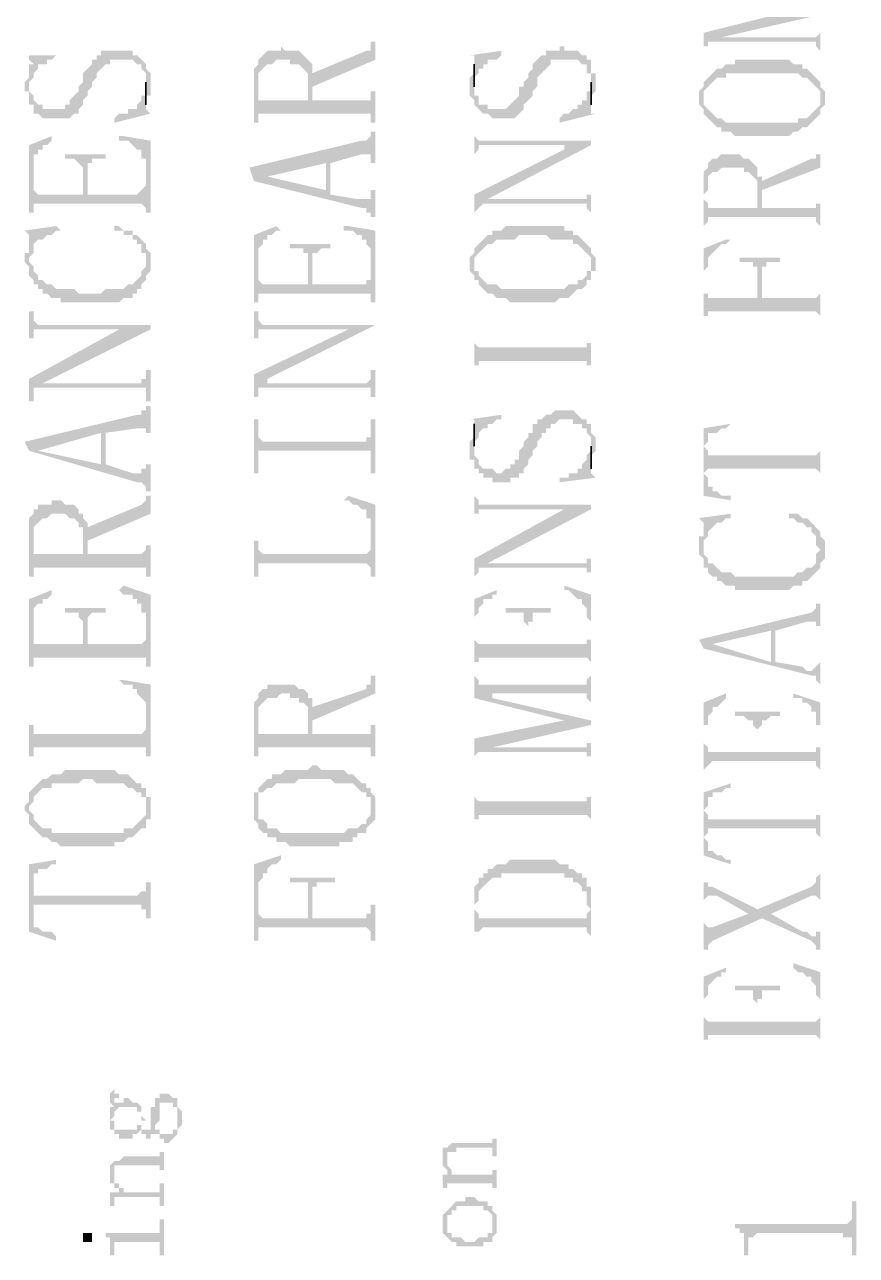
# Model space of a CAD drawing. Header units: millimetres. Extents: x 7018 to 13530, y 4187 to 5692.
# Drawn here: x 12192.77 to 12201.12, y 4965.07 to 4977.43 of the extents above; entities that cross this region are included whole.
import ezdxf

# ---------------------------------------------------------------- set-up
doc = ezdxf.new("R2010")
doc.units = ezdxf.units.MM

msp = doc.modelspace()

# ---------------------------------------------------------------- hatches: boundary and pattern name
at = {"transparency": 33554559}
for points in [[(12199.585, 4977.344), (12199.585, 4977.163), (12199.585, 4977.209), (12199.63, 4977.209), (12199.63, 4977.254), (12199.675, 4977.254), (12199.765, 4977.299), (12200.758, 4977.525), (12200.487, 4977.57)], [(12199.675, 4977.254), (12200.713, 4977.254), (12200.713, 4977.209), (12200.713, 4977.209), (12200.758, 4977.163), (12200.758, 4977.389), (12200.758, 4977.344), (12200.758, 4977.344), (12200.713, 4977.299), (12199.765, 4977.299)], [(12192.77, 4976.802), (12192.77, 4976.757), (12192.815, 4976.757), (12192.815, 4976.622), (12192.86, 4976.622), (12192.86, 4976.532), (12192.905, 4976.532), (12192.95, 4976.486), (12193.221, 4976.486), (12193.266, 4976.532), (12193.311, 4976.532), (12193.311, 4976.577), (12193.311, 4976.577), (12193.357, 4976.622), (12193.357, 4976.667), (12193.357, 4976.667), (12193.402, 4976.712), (12193.402, 4976.757), (12193.447, 4976.802), (12193.447, 4976.848), (12193.492, 4976.893), (12193.492, 4976.938), (12193.537, 4976.983), (12193.537, 4976.983), (12193.582, 4977.028), (12193.627, 4977.028), (12193.627, 4977.073), (12193.853, 4977.073), (12193.898, 4977.028), (12193.943, 4977.028), (12193.943, 4976.983), (12193.988, 4976.938), (12193.988, 4976.667), (12193.988, 4976.712), (12194.034, 4976.712), (12194.034, 4976.848), (12194.034, 4976.938), (12194.034, 4976.938), (12193.988, 4976.983), (12193.988, 4977.028), (12193.988, 4977.028), (12193.943, 4977.073), (12193.943, 4977.073), (12193.898, 4977.118), (12193.853, 4977.118), (12193.853, 4977.163), (12193.537, 4977.163), (12193.537, 4977.118), (12193.492, 4977.118), (12193.492, 4977.073), (12193.447, 4977.073), (12193.447, 4977.028), (12193.402, 4976.983), (12193.402, 4976.983), (12193.357, 4976.938), (12193.357, 4976.848), (12193.311, 4976.802), (12193.311, 4976.757), (12193.266, 4976.712), (12193.266, 4976.712), (12193.221, 4976.667), (12193.221, 4976.622), (12193.176, 4976.622), (12193.176, 4976.577), (12192.95, 4976.577), (12192.95, 4976.622), (12192.905, 4976.622), (12192.86, 4976.667), (12192.86, 4976.712), (12192.815, 4976.757), (12192.815, 4976.983), (12192.815, 4976.938), (12192.815, 4976.893), (12192.77, 4976.848)], [(12195.072, 4976.848), (12195.072, 4976.441), (12195.117, 4976.441), (12195.117, 4976.893), (12195.117, 4976.938), (12195.162, 4976.983), (12195.162, 4976.983), (12195.207, 4977.028), (12195.252, 4977.028), (12195.297, 4977.073), (12195.433, 4977.073), (12195.433, 4977.028), (12195.523, 4977.028), (12195.568, 4976.983), (12195.568, 4976.983), (12195.613, 4976.938), (12195.613, 4976.667), (12195.658, 4977.028), (12195.613, 4977.073), (12195.613, 4977.073), (12195.568, 4977.118), (12195.568, 4977.118), (12195.523, 4977.163), (12195.387, 4977.163), (12195.342, 4977.209), (12195.342, 4977.163), (12195.207, 4977.163), (12195.162, 4977.118), (12195.162, 4977.118), (12195.117, 4977.073), (12195.117, 4977.028), (12195.072, 4976.983), (12195.072, 4976.893)], [(12195.658, 4976.938), (12195.658, 4976.802), (12196.29, 4977.073), (12196.29, 4977.254), (12196.245, 4977.254), (12196.245, 4977.209), (12196.245, 4977.163), (12196.2, 4977.163)], [(12197.238, 4976.802), (12197.238, 4976.712), (12197.283, 4976.667), (12197.283, 4976.622), (12197.283, 4976.622), (12197.328, 4976.577), (12197.328, 4976.577), (12197.373, 4976.532), (12197.418, 4976.532), (12197.464, 4976.486), (12197.689, 4976.486), (12197.734, 4976.532), (12197.734, 4976.532), (12197.779, 4976.577), (12197.779, 4976.622), (12197.825, 4976.667), (12197.825, 4976.667), (12197.87, 4976.712), (12197.87, 4976.757), (12197.915, 4976.802), (12197.915, 4976.893), (12197.96, 4976.938), (12197.96, 4976.938), (12198.005, 4976.983), (12198.005, 4976.983), (12198.05, 4977.028), (12198.05, 4977.073), (12198.321, 4977.073), (12198.366, 4977.028), (12198.411, 4977.028), (12198.411, 4976.938), (12198.456, 4976.938), (12198.456, 4976.667), (12198.456, 4976.712), (12198.456, 4976.712), (12198.502, 4976.757), (12198.502, 4976.848), (12198.502, 4976.938), (12198.456, 4976.938), (12198.456, 4977.073), (12198.411, 4977.073), (12198.411, 4977.118), (12198.366, 4977.118), (12198.321, 4977.163), (12198.186, 4977.163), (12198.186, 4977.209), (12198.141, 4977.209), (12198.141, 4977.163), (12198.005, 4977.163), (12198.005, 4977.118), (12197.96, 4977.118), (12197.915, 4977.073), (12197.915, 4977.073), (12197.87, 4977.028), (12197.87, 4976.983), (12197.825, 4976.938), (12197.825, 4976.893), (12197.779, 4976.848), (12197.779, 4976.802), (12197.734, 4976.802), (12197.734, 4976.712), (12197.689, 4976.667), (12197.689, 4976.667), (12197.644, 4976.622), (12197.644, 4976.622), (12197.599, 4976.577), (12197.418, 4976.577), (12197.418, 4976.622), (12197.328, 4976.622), (12197.328, 4976.712), (12197.283, 4976.712), (12197.283, 4976.983), (12197.283, 4976.938), (12197.283, 4976.938), (12197.238, 4976.893), (12197.238, 4976.848)], [(12197.238, 4977.118), (12197.283, 4977.118), (12197.283, 4977.073), (12197.283, 4976.893), (12197.328, 4976.938), (12197.328, 4976.983), (12197.373, 4976.983), (12197.373, 4977.028), (12197.418, 4977.028), (12197.418, 4977.073), (12197.509, 4977.073), (12197.554, 4977.118), (12197.554, 4977.163)], [(12192.77, 4977.118), (12192.815, 4977.118), (12192.815, 4977.073), (12192.815, 4977.073), (12192.86, 4977.028), (12192.86, 4976.893), (12192.86, 4976.938), (12192.905, 4976.983), (12192.905, 4977.028), (12192.995, 4977.028), (12192.995, 4977.073), (12193.041, 4977.073), (12193.086, 4977.118), (12193.086, 4977.118)], [(12192.815, 4976.983), (12192.815, 4976.802), (12192.815, 4976.848), (12192.86, 4976.893), (12192.86, 4977.028), (12192.815, 4977.028)], [(12195.117, 4976.486), (12195.117, 4976.532), (12196.245, 4976.532), (12196.245, 4976.441), (12196.29, 4976.441), (12196.29, 4976.757), (12196.245, 4976.757), (12196.245, 4976.712), (12196.245, 4976.667), (12195.658, 4976.667), (12195.658, 4976.938), (12195.658, 4977.028), (12195.613, 4976.667), (12195.117, 4976.667), (12195.117, 4976.802)], [(12199.585, 4976.848), (12199.585, 4976.667), (12199.585, 4976.712), (12199.585, 4976.757), (12199.63, 4976.802), (12199.63, 4976.802), (12199.675, 4976.848), (12199.675, 4976.848), (12199.72, 4976.893), (12199.81, 4976.893), (12199.81, 4976.938), (12200.533, 4976.938), (12200.578, 4976.893), (12200.623, 4976.893), (12200.668, 4976.848), (12200.668, 4976.848), (12200.713, 4976.802), (12200.713, 4976.802), (12200.758, 4976.757), (12200.758, 4976.667), (12200.758, 4976.848), (12200.713, 4976.893), (12200.713, 4976.893), (12200.668, 4976.938), (12200.668, 4976.938), (12200.623, 4976.983), (12200.578, 4976.983), (12200.578, 4977.028), (12200.487, 4977.028), (12200.442, 4977.073), (12199.901, 4977.073), (12199.901, 4977.028), (12199.81, 4977.028), (12199.765, 4976.983), (12199.72, 4976.983), (12199.675, 4976.938), (12199.675, 4976.938), (12199.63, 4976.893), (12199.63, 4976.893)], [(12199.54, 4976.667), (12199.54, 4976.622), (12199.585, 4976.577), (12199.585, 4976.532), (12199.63, 4976.486), (12199.63, 4976.486), (12199.675, 4976.441), (12199.675, 4976.441), (12199.72, 4976.396), (12199.765, 4976.396), (12199.765, 4976.351), (12199.856, 4976.351), (12199.901, 4976.306), (12200.442, 4976.306), (12200.487, 4976.351), (12200.533, 4976.351), (12200.578, 4976.396), (12200.623, 4976.396), (12200.668, 4976.441), (12200.668, 4976.441), (12200.713, 4976.486), (12200.713, 4976.486), (12200.758, 4976.532), (12200.758, 4976.577), (12200.758, 4976.577), (12200.803, 4976.622), (12200.803, 4976.667), (12200.803, 4976.757), (12200.758, 4976.802), (12200.758, 4976.848), (12200.758, 4976.667), (12200.758, 4976.622), (12200.713, 4976.577), (12200.713, 4976.577), (12200.668, 4976.532), (12200.668, 4976.532), (12200.623, 4976.486), (12200.533, 4976.486), (12200.533, 4976.441), (12199.81, 4976.441), (12199.765, 4976.486), (12199.72, 4976.486), (12199.675, 4976.532), (12199.675, 4976.532), (12199.63, 4976.577), (12199.63, 4976.577), (12199.585, 4976.622), (12199.585, 4976.667), (12199.585, 4976.848), (12199.585, 4976.802), (12199.585, 4976.802), (12199.54, 4976.757), (12199.54, 4976.712)], [(12193.672, 4976.486), (12193.672, 4976.441), (12194.034, 4976.532), (12194.034, 4976.532), (12193.988, 4976.577), (12193.988, 4976.757), (12193.988, 4976.712), (12193.943, 4976.712), (12193.943, 4976.667), (12193.898, 4976.622), (12193.898, 4976.577), (12193.808, 4976.577), (12193.808, 4976.532), (12193.718, 4976.532)], [(12198.141, 4976.486), (12198.141, 4976.441), (12198.502, 4976.532), (12198.456, 4976.532), (12198.456, 4976.577), (12198.456, 4976.757), (12198.411, 4976.757), (12198.411, 4976.667), (12198.366, 4976.667), (12198.366, 4976.622), (12198.321, 4976.622), (12198.321, 4976.577), (12198.276, 4976.577), (12198.231, 4976.532), (12198.186, 4976.532)], [(12192.815, 4976.216), (12192.815, 4975.539), (12192.86, 4975.539), (12192.86, 4975.99), (12192.86, 4976.125), (12192.905, 4976.125), (12192.905, 4976.171), (12192.95, 4976.171), (12192.95, 4976.216), (12192.995, 4976.216), (12193.041, 4976.261), (12193.041, 4976.306)], [(12193.718, 4976.306), (12193.718, 4976.261), (12193.808, 4976.261), (12193.853, 4976.216), (12193.853, 4976.216), (12193.898, 4976.171), (12193.943, 4976.171), (12193.943, 4976.08), (12193.988, 4976.08), (12193.988, 4975.539), (12194.034, 4975.539), (12194.034, 4976.261), (12193.763, 4976.306)], [(12195.026, 4975.99), (12195.072, 4975.855), (12195.207, 4975.9), (12195.794, 4976.035), (12195.794, 4975.764), (12195.839, 4976.035), (12196.155, 4976.125), (12196.245, 4976.125), (12196.245, 4976.035), (12196.29, 4976.035), (12196.29, 4976.351), (12196.245, 4976.351), (12196.245, 4976.306), (12196.245, 4976.306), (12196.2, 4976.261), (12196.155, 4976.261)], [(12197.283, 4976.351), (12197.283, 4976.08), (12197.283, 4976.125), (12197.328, 4976.171), (12197.328, 4976.216), (12198.186, 4976.216), (12198.186, 4976.171), (12198.456, 4976.216), (12198.456, 4976.261), (12197.328, 4976.261), (12197.283, 4976.306)], [(12197.283, 4975.719), (12197.283, 4975.494), (12197.283, 4975.539), (12197.328, 4975.584), (12197.328, 4975.584), (12197.373, 4975.629), (12197.418, 4975.674), (12198.456, 4976.216), (12198.186, 4976.171)], [(12200.171, 4975.855), (12200.171, 4975.764), (12200.758, 4975.99), (12200.758, 4976.171), (12200.758, 4976.125), (12200.713, 4976.125), (12200.713, 4976.08), (12200.668, 4976.08)], [(12193.176, 4976.125), (12193.176, 4976.08), (12193.266, 4976.08), (12193.311, 4976.035), (12193.311, 4976.035), (12193.357, 4975.99), (12193.357, 4975.719), (12193.402, 4975.945), (12193.402, 4976.035), (12193.447, 4976.035), (12193.447, 4976.08), (12193.582, 4976.08), (12193.582, 4976.125)], [(12195.072, 4975.855), (12196.155, 4975.584), (12196.2, 4975.584), (12196.2, 4975.539), (12196.245, 4975.539), (12196.245, 4975.494), (12196.29, 4975.494), (12196.29, 4975.764), (12196.245, 4975.764), (12196.245, 4975.719), (12196.245, 4975.674), (12196.11, 4975.674), (12195.839, 4975.719), (12195.839, 4976.035), (12195.794, 4975.764), (12195.207, 4975.9), (12195.207, 4975.9)], [(12199.585, 4975.764), (12199.585, 4975.403), (12199.585, 4975.719), (12199.63, 4975.764), (12199.63, 4975.855), (12199.63, 4975.9), (12199.675, 4975.945), (12199.72, 4975.945), (12199.765, 4975.99), (12199.991, 4975.99), (12199.991, 4975.945), (12200.036, 4975.945), (12200.081, 4975.9), (12200.081, 4975.9), (12200.126, 4975.855), (12200.126, 4975.809), (12200.126, 4975.584), (12200.126, 4975.99), (12200.081, 4976.035), (12200.081, 4976.035), (12200.036, 4976.08), (12199.991, 4976.08), (12199.946, 4976.125), (12199.765, 4976.125), (12199.72, 4976.08), (12199.675, 4976.08), (12199.63, 4976.035), (12199.63, 4975.99), (12199.585, 4975.945), (12199.585, 4975.809)], [(12192.86, 4975.539), (12192.86, 4975.629), (12193.943, 4975.629), (12193.988, 4975.584), (12193.988, 4975.809), (12193.988, 4975.809), (12193.943, 4975.764), (12193.943, 4975.764), (12193.898, 4975.719), (12193.402, 4975.719), (12193.402, 4975.945), (12193.357, 4975.719), (12192.905, 4975.719), (12192.86, 4975.764), (12192.86, 4975.99)], [(12199.585, 4975.403), (12199.63, 4975.448), (12199.63, 4975.494), (12200.713, 4975.494), (12200.713, 4975.448), (12200.713, 4975.448), (12200.758, 4975.403), (12200.758, 4975.674), (12200.758, 4975.629), (12200.713, 4975.629), (12200.713, 4975.584), (12200.171, 4975.584), (12200.171, 4975.9), (12200.126, 4975.9), (12200.126, 4975.945), (12200.126, 4975.584), (12199.63, 4975.584), (12199.63, 4975.629), (12199.63, 4975.629), (12199.585, 4975.674), (12199.585, 4975.719)], [(12197.373, 4975.629), (12198.411, 4975.629), (12198.411, 4975.584), (12198.411, 4975.584), (12198.456, 4975.539), (12198.456, 4975.494), (12198.456, 4975.764), (12198.456, 4975.719), (12198.411, 4975.719), (12198.411, 4975.674), (12197.418, 4975.674)], [(12192.77, 4975.358), (12192.815, 4975.313), (12192.815, 4974.907), (12192.815, 4975.087), (12192.86, 4975.133), (12192.86, 4975.178), (12192.86, 4975.223), (12192.905, 4975.268), (12192.95, 4975.268), (12192.995, 4975.313), (12193.041, 4975.313), (12193.086, 4975.358), (12193.131, 4975.358), (12193.086, 4975.403)], [(12193.672, 4975.358), (12193.763, 4975.358), (12193.763, 4975.313), (12193.853, 4975.313), (12193.853, 4975.268), (12193.898, 4975.268), (12193.898, 4975.223), (12193.943, 4975.223), (12193.943, 4975.133), (12193.988, 4975.133), (12193.988, 4975.042), (12193.988, 4975.223), (12193.943, 4975.268), (12193.943, 4975.268), (12193.898, 4975.313), (12193.853, 4975.313), (12193.853, 4975.358), (12193.763, 4975.358), (12193.718, 4975.403), (12193.672, 4975.403)], [(12195.072, 4975.313), (12195.072, 4974.636), (12195.117, 4974.636), (12195.117, 4975.087), (12195.117, 4975.178), (12195.162, 4975.223), (12195.162, 4975.268), (12195.207, 4975.268), (12195.207, 4975.313), (12195.252, 4975.313), (12195.297, 4975.358), (12195.342, 4975.358), (12195.297, 4975.403)], [(12195.974, 4975.403), (12195.974, 4975.358), (12196.064, 4975.358), (12196.11, 4975.313), (12196.155, 4975.313), (12196.155, 4975.268), (12196.2, 4975.268), (12196.2, 4975.223), (12196.245, 4975.178), (12196.245, 4974.636), (12196.29, 4974.636), (12196.29, 4975.358), (12196.019, 4975.403)], [(12197.283, 4975.178), (12197.283, 4975.042), (12197.283, 4975.087), (12197.283, 4975.087), (12197.328, 4975.133), (12197.328, 4975.133), (12197.373, 4975.178), (12197.373, 4975.178), (12197.418, 4975.223), (12197.464, 4975.223), (12197.509, 4975.268), (12197.689, 4975.268), (12197.734, 4975.313), (12198.005, 4975.313), (12198.05, 4975.268), (12198.276, 4975.268), (12198.276, 4975.223), (12198.321, 4975.223), (12198.366, 4975.178), (12198.366, 4975.178), (12198.411, 4975.133), (12198.411, 4975.133), (12198.456, 4975.087), (12198.456, 4975.042), (12198.456, 4975.178), (12198.411, 4975.223), (12198.411, 4975.223), (12198.366, 4975.268), (12198.366, 4975.268), (12198.321, 4975.313), (12198.276, 4975.313), (12198.276, 4975.358), (12198.186, 4975.358), (12198.186, 4975.403), (12197.599, 4975.403), (12197.554, 4975.358), (12197.464, 4975.358), (12197.464, 4975.313), (12197.418, 4975.313), (12197.373, 4975.268), (12197.373, 4975.268), (12197.328, 4975.223), (12197.328, 4975.223)], [(12192.77, 4975.087), (12192.77, 4975.042), (12192.77, 4975.042), (12192.815, 4974.997), (12192.815, 4974.907), (12192.815, 4975.268), (12192.815, 4975.133), (12192.77, 4975.133)], [(12192.815, 4974.907), (12192.86, 4974.862), (12192.86, 4974.817), (12192.905, 4974.817), (12192.905, 4974.771), (12192.95, 4974.771), (12192.95, 4974.726), (12192.995, 4974.726), (12193.041, 4974.681), (12193.131, 4974.681), (12193.131, 4974.636), (12193.718, 4974.636), (12193.763, 4974.681), (12193.853, 4974.681), (12193.853, 4974.726), (12193.898, 4974.726), (12193.898, 4974.771), (12193.943, 4974.771), (12193.943, 4974.817), (12193.988, 4974.862), (12193.988, 4974.907), (12194.034, 4974.952), (12194.034, 4975.042), (12194.034, 4975.133), (12194.034, 4975.133), (12193.988, 4975.178), (12193.988, 4975.223), (12193.988, 4975.042), (12193.988, 4974.997), (12193.943, 4974.952), (12193.943, 4974.907), (12193.943, 4974.907), (12193.898, 4974.862), (12193.898, 4974.862), (12193.853, 4974.817), (12193.808, 4974.817), (12193.763, 4974.771), (12193.582, 4974.771), (12193.537, 4974.726), (12193.311, 4974.726), (12193.266, 4974.771), (12193.086, 4974.771), (12193.041, 4974.817), (12192.995, 4974.817), (12192.95, 4974.862), (12192.905, 4974.862), (12192.905, 4974.907), (12192.86, 4974.952), (12192.86, 4974.997), (12192.815, 4975.042), (12192.815, 4975.042)], [(12195.433, 4975.223), (12195.433, 4975.178), (12195.568, 4975.178), (12195.568, 4975.133), (12195.613, 4975.133), (12195.613, 4974.817), (12195.658, 4975.042), (12195.658, 4975.133), (12195.703, 4975.133), (12195.749, 4975.178), (12195.839, 4975.178), (12195.839, 4975.223)], [(12197.238, 4975.042), (12197.238, 4974.952), (12197.283, 4974.907), (12197.283, 4974.862), (12197.328, 4974.862), (12197.328, 4974.817), (12197.373, 4974.771), (12197.373, 4974.771), (12197.418, 4974.726), (12197.464, 4974.726), (12197.509, 4974.681), (12197.599, 4974.681), (12197.644, 4974.636), (12198.095, 4974.636), (12198.141, 4974.681), (12198.231, 4974.681), (12198.276, 4974.726), (12198.276, 4974.726), (12198.321, 4974.771), (12198.366, 4974.771), (12198.411, 4974.817), (12198.411, 4974.862), (12198.456, 4974.862), (12198.456, 4974.952), (12198.502, 4974.952), (12198.502, 4975.042), (12198.502, 4975.087), (12198.456, 4975.133), (12198.456, 4975.178), (12198.456, 4974.997), (12198.456, 4974.952), (12198.411, 4974.952), (12198.411, 4974.907), (12198.366, 4974.862), (12198.321, 4974.862), (12198.321, 4974.817), (12198.231, 4974.817), (12198.186, 4974.771), (12197.554, 4974.771), (12197.509, 4974.817), (12197.418, 4974.817), (12197.373, 4974.862), (12197.373, 4974.862), (12197.328, 4974.907), (12197.328, 4974.952), (12197.283, 4974.952), (12197.283, 4975.178), (12197.283, 4975.133), (12197.238, 4975.087)], [(12199.585, 4975.178), (12199.585, 4974.456), (12199.585, 4974.952), (12199.585, 4974.952), (12199.63, 4974.997), (12199.63, 4975.087), (12199.675, 4975.133), (12199.675, 4975.133), (12199.72, 4975.178), (12199.72, 4975.178), (12199.765, 4975.223), (12199.81, 4975.223), (12199.856, 4975.268), (12199.81, 4975.268)], [(12195.117, 4974.636), (12195.117, 4974.726), (12196.245, 4974.726), (12196.245, 4974.681), (12196.245, 4974.907), (12196.245, 4974.862), (12196.2, 4974.862), (12196.2, 4974.817), (12195.658, 4974.817), (12195.658, 4975.042), (12195.613, 4974.817), (12195.162, 4974.817), (12195.117, 4974.862), (12195.117, 4975.087)], [(12199.946, 4975.087), (12199.946, 4975.042), (12200.081, 4975.042), (12200.081, 4974.997), (12200.126, 4974.997), (12200.126, 4974.681), (12200.171, 4974.907), (12200.171, 4974.997), (12200.217, 4974.997), (12200.217, 4975.042), (12200.352, 4975.042), (12200.352, 4975.087)], [(12199.585, 4974.501), (12199.63, 4974.501), (12199.63, 4974.546), (12200.713, 4974.546), (12200.758, 4974.501), (12200.758, 4974.456), (12200.758, 4974.771), (12200.758, 4974.726), (12200.758, 4974.726), (12200.713, 4974.681), (12200.171, 4974.681), (12200.171, 4974.907), (12200.126, 4974.681), (12199.63, 4974.681), (12199.63, 4974.726), (12199.585, 4974.726), (12199.585, 4974.952)], [(12192.815, 4974.546), (12192.815, 4974.275), (12192.86, 4974.275), (12192.86, 4974.32), (12192.86, 4974.365), (12194.034, 4974.365), (12194.034, 4974.41), (12192.905, 4974.41), (12192.86, 4974.456), (12192.86, 4974.546)], [(12195.072, 4974.546), (12195.072, 4974.275), (12195.117, 4974.275), (12195.117, 4974.365), (12196.019, 4974.365), (12196.29, 4974.41), (12195.162, 4974.41), (12195.117, 4974.456), (12195.117, 4974.546)], [(12192.815, 4973.869), (12192.815, 4973.643), (12192.86, 4973.643), (12192.86, 4973.733), (12192.86, 4973.779), (12192.905, 4973.779), (12192.95, 4973.824), (12194.034, 4974.365), (12193.718, 4974.365)], [(12195.072, 4973.914), (12195.072, 4973.688), (12195.117, 4973.688), (12195.117, 4973.733), (12195.117, 4973.779), (12195.162, 4973.779), (12195.207, 4973.869), (12196.29, 4974.41), (12196.019, 4974.365)], [(12197.283, 4974.41), (12197.283, 4973.824), (12197.283, 4974.004), (12197.328, 4974.004), (12197.328, 4974.049), (12198.411, 4974.049), (12198.411, 4974.004), (12198.456, 4974.004), (12198.456, 4973.824), (12198.456, 4974.41), (12198.456, 4974.23), (12198.411, 4974.23), (12198.411, 4974.185), (12197.328, 4974.185), (12197.283, 4974.23)], [(12192.905, 4973.779), (12193.988, 4973.779), (12193.988, 4973.643), (12194.034, 4973.643), (12194.034, 4973.959), (12193.988, 4973.959), (12193.988, 4973.869), (12193.943, 4973.869), (12193.943, 4973.824), (12192.95, 4973.824)], [(12195.162, 4973.779), (12196.245, 4973.779), (12196.245, 4973.688), (12196.29, 4973.688), (12196.29, 4973.959), (12196.245, 4973.959), (12196.245, 4973.869), (12196.245, 4973.869), (12196.2, 4973.824), (12195.207, 4973.824), (12195.207, 4973.869)], [(12192.77, 4973.237), (12192.815, 4973.147), (12192.905, 4973.147), (12193.537, 4973.327), (12193.537, 4973.011), (12193.582, 4973.327), (12193.898, 4973.372), (12193.988, 4973.372), (12193.988, 4973.327), (12194.034, 4973.327), (12194.034, 4973.598), (12193.988, 4973.598), (12193.988, 4973.553), (12193.943, 4973.553), (12193.943, 4973.508), (12193.898, 4973.508)], [(12195.072, 4973.463), (12195.072, 4972.921), (12195.117, 4972.921), (12195.117, 4973.147), (12196.245, 4973.147), (12196.245, 4972.921), (12196.29, 4972.921), (12196.29, 4973.463), (12196.245, 4973.463), (12196.245, 4973.327), (12196.245, 4973.282), (12196.2, 4973.282), (12196.2, 4973.237), (12195.162, 4973.237), (12195.117, 4973.282), (12195.117, 4973.463)], [(12197.238, 4973.192), (12197.238, 4973.056), (12197.283, 4973.056), (12197.283, 4972.966), (12197.328, 4972.966), (12197.328, 4972.921), (12197.373, 4972.921), (12197.373, 4972.876), (12197.464, 4972.876), (12197.464, 4972.831), (12197.644, 4972.831), (12197.644, 4972.876), (12197.734, 4972.876), (12197.734, 4972.921), (12197.779, 4972.921), (12197.779, 4972.966), (12197.779, 4972.966), (12197.825, 4973.011), (12197.825, 4973.056), (12197.87, 4973.102), (12197.87, 4973.147), (12197.915, 4973.192), (12197.915, 4973.237), (12197.96, 4973.282), (12197.96, 4973.327), (12198.005, 4973.327), (12198.005, 4973.372), (12198.05, 4973.372), (12198.05, 4973.417), (12198.095, 4973.417), (12198.141, 4973.463), (12198.276, 4973.463), (12198.276, 4973.417), (12198.366, 4973.417), (12198.366, 4973.372), (12198.411, 4973.372), (12198.411, 4973.327), (12198.411, 4973.327), (12198.456, 4973.282), (12198.456, 4973.011), (12198.456, 4973.102), (12198.502, 4973.147), (12198.502, 4973.192), (12198.502, 4973.282), (12198.456, 4973.327), (12198.456, 4973.372), (12198.456, 4973.417), (12198.411, 4973.417), (12198.411, 4973.463), (12198.366, 4973.463), (12198.321, 4973.508), (12198.321, 4973.508), (12198.276, 4973.553), (12198.095, 4973.553), (12198.05, 4973.508), (12198.005, 4973.508), (12197.96, 4973.463), (12197.915, 4973.463), (12197.915, 4973.417), (12197.87, 4973.417), (12197.87, 4973.327), (12197.825, 4973.327), (12197.825, 4973.282), (12197.779, 4973.237), (12197.779, 4973.192), (12197.734, 4973.147), (12197.734, 4973.056), (12197.689, 4973.056), (12197.689, 4973.011), (12197.644, 4973.011), (12197.644, 4972.966), (12197.599, 4972.966), (12197.554, 4972.921), (12197.509, 4972.921), (12197.464, 4972.966), (12197.373, 4972.966), (12197.328, 4973.011), (12197.328, 4973.056), (12197.283, 4973.102), (12197.283, 4973.372), (12197.283, 4973.282), (12197.238, 4973.237), (12197.238, 4973.237)], [(12197.238, 4973.463), (12197.283, 4973.463), (12197.283, 4973.417), (12197.283, 4973.237), (12197.328, 4973.282), (12197.328, 4973.327), (12197.328, 4973.327), (12197.373, 4973.372), (12197.418, 4973.372), (12197.418, 4973.417), (12197.464, 4973.417), (12197.509, 4973.463), (12197.554, 4973.463), (12197.554, 4973.508)], [(12192.815, 4973.147), (12193.898, 4972.831), (12193.943, 4972.831), (12193.988, 4972.786), (12193.988, 4972.741), (12194.034, 4972.741), (12194.034, 4973.011), (12193.988, 4973.011), (12193.988, 4972.966), (12193.943, 4972.966), (12193.943, 4972.921), (12193.853, 4972.921), (12193.582, 4973.011), (12193.582, 4973.327), (12193.537, 4973.011), (12192.905, 4973.147), (12192.905, 4973.147)], [(12199.585, 4973.372), (12199.585, 4973.192), (12199.585, 4973.192), (12199.63, 4973.237), (12199.63, 4973.282), (12199.63, 4973.327), (12199.72, 4973.327), (12199.765, 4973.372), (12199.81, 4973.372), (12199.856, 4973.417), (12199.856, 4973.417)], [(12199.585, 4973.372), (12199.585, 4972.695), (12199.856, 4972.65), (12199.856, 4972.695), (12199.765, 4972.695), (12199.72, 4972.741), (12199.675, 4972.741), (12199.675, 4972.786), (12199.63, 4972.786), (12199.63, 4972.876), (12199.585, 4972.921), (12199.585, 4973.192)], [(12199.585, 4973.192), (12199.585, 4972.921), (12199.63, 4972.966), (12200.713, 4972.966), (12200.758, 4972.921), (12200.758, 4972.831), (12200.758, 4973.237), (12200.758, 4973.147), (12200.758, 4973.147), (12200.713, 4973.102), (12199.63, 4973.102), (12199.63, 4973.147)], [(12198.141, 4972.876), (12198.141, 4972.831), (12198.502, 4972.876), (12198.456, 4972.921), (12198.456, 4973.147), (12198.411, 4973.102), (12198.411, 4973.056), (12198.411, 4973.056), (12198.366, 4973.011), (12198.366, 4972.966), (12198.321, 4972.966), (12198.321, 4972.921), (12198.231, 4972.921), (12198.231, 4972.876), (12198.186, 4972.876)], [(12193.402, 4972.379), (12193.402, 4972.244), (12194.034, 4972.515), (12194.034, 4972.695), (12193.988, 4972.695), (12193.988, 4972.65), (12193.988, 4972.65), (12193.943, 4972.605), (12193.943, 4972.605)], [(12195.974, 4972.65), (12196.019, 4972.65), (12196.064, 4972.605), (12196.11, 4972.605), (12196.155, 4972.56), (12196.2, 4972.56), (12196.2, 4972.47), (12196.245, 4972.47), (12196.245, 4971.883), (12196.29, 4971.883), (12196.29, 4972.605), (12196.019, 4972.695)], [(12197.283, 4972.741), (12197.283, 4972.425), (12197.283, 4972.515), (12197.328, 4972.515), (12197.328, 4972.56), (12198.456, 4972.56), (12198.456, 4972.605), (12197.328, 4972.605), (12197.328, 4972.65), (12197.328, 4972.65), (12197.283, 4972.695)], [(12192.815, 4972.289), (12192.815, 4971.883), (12192.86, 4971.883), (12192.86, 4972.334), (12192.86, 4972.379), (12192.905, 4972.425), (12192.905, 4972.425), (12192.95, 4972.47), (12192.995, 4972.47), (12193.041, 4972.515), (12193.176, 4972.515), (12193.221, 4972.47), (12193.266, 4972.47), (12193.311, 4972.425), (12193.311, 4972.379), (12193.357, 4972.379), (12193.357, 4972.109), (12193.357, 4972.515), (12193.311, 4972.515), (12193.311, 4972.56), (12193.311, 4972.56), (12193.266, 4972.605), (12193.176, 4972.605), (12193.131, 4972.65), (12193.041, 4972.65), (12193.041, 4972.605), (12192.905, 4972.605), (12192.905, 4972.56), (12192.86, 4972.56), (12192.86, 4972.515), (12192.86, 4972.515), (12192.815, 4972.47), (12192.815, 4972.425), (12192.815, 4972.334)], [(12192.86, 4971.928), (12192.86, 4971.973), (12193.988, 4971.973), (12193.988, 4971.883), (12194.034, 4971.883), (12194.034, 4972.199), (12193.988, 4972.199), (12193.988, 4972.154), (12193.988, 4972.154), (12193.943, 4972.109), (12193.402, 4972.109), (12193.402, 4972.379), (12193.402, 4972.425), (12193.357, 4972.47), (12193.357, 4972.109), (12192.86, 4972.109), (12192.86, 4972.154), (12192.86, 4972.244)], [(12197.283, 4972.064), (12197.283, 4971.838), (12197.283, 4971.883), (12197.328, 4971.928), (12197.328, 4971.973), (12197.373, 4971.973), (12197.418, 4972.018), (12198.456, 4972.56), (12198.186, 4972.56)], [(12199.54, 4972.47), (12199.54, 4972.47), (12199.585, 4972.425), (12199.585, 4972.018), (12199.585, 4972.244), (12199.63, 4972.289), (12199.63, 4972.334), (12199.63, 4972.334), (12199.675, 4972.379), (12199.675, 4972.379), (12199.72, 4972.425), (12199.765, 4972.425), (12199.81, 4972.47), (12199.856, 4972.47), (12199.856, 4972.515)], [(12200.442, 4972.47), (12200.487, 4972.47), (12200.533, 4972.425), (12200.578, 4972.425), (12200.623, 4972.379), (12200.668, 4972.379), (12200.668, 4972.334), (12200.713, 4972.289), (12200.713, 4972.199), (12200.758, 4972.154), (12200.758, 4972.334), (12200.713, 4972.379), (12200.713, 4972.379), (12200.668, 4972.425), (12200.668, 4972.425), (12200.623, 4972.47), (12200.578, 4972.47), (12200.533, 4972.515), (12200.442, 4972.515)], [(12199.54, 4972.199), (12199.54, 4972.109), (12199.585, 4972.064), (12199.585, 4972.018), (12199.585, 4972.379), (12199.585, 4972.289), (12199.54, 4972.289), (12199.54, 4972.244)], [(12199.585, 4972.018), (12199.585, 4971.973), (12199.63, 4971.973), (12199.63, 4971.928), (12199.675, 4971.883), (12199.72, 4971.883), (12199.72, 4971.838), (12199.765, 4971.838), (12199.81, 4971.793), (12199.901, 4971.793), (12199.901, 4971.748), (12200.442, 4971.748), (12200.487, 4971.793), (12200.578, 4971.793), (12200.578, 4971.838), (12200.623, 4971.838), (12200.668, 4971.883), (12200.668, 4971.883), (12200.713, 4971.928), (12200.713, 4971.928), (12200.758, 4971.973), (12200.758, 4972.018), (12200.803, 4972.064), (12200.803, 4972.109), (12200.803, 4972.154), (12200.803, 4972.244), (12200.758, 4972.289), (12200.758, 4972.334), (12200.758, 4972.154), (12200.758, 4972.154), (12200.713, 4972.109), (12200.713, 4972.064), (12200.713, 4972.018), (12200.668, 4971.973), (12200.623, 4971.973), (12200.578, 4971.928), (12200.533, 4971.928), (12200.487, 4971.883), (12199.901, 4971.883), (12199.856, 4971.928), (12199.765, 4971.928), (12199.72, 4971.973), (12199.72, 4971.973), (12199.675, 4972.018), (12199.63, 4972.018), (12199.63, 4972.064), (12199.63, 4972.064), (12199.585, 4972.109), (12199.585, 4972.154), (12199.585, 4972.154)], [(12195.072, 4972.244), (12195.072, 4971.883), (12195.117, 4971.883), (12195.117, 4971.973), (12195.117, 4972.018), (12196.2, 4972.018), (12196.245, 4971.973), (12196.245, 4971.928), (12196.245, 4972.199), (12196.245, 4972.154), (12196.245, 4972.154), (12196.2, 4972.109), (12195.162, 4972.109), (12195.117, 4972.154), (12195.117, 4972.244)], [(12197.373, 4971.973), (12198.411, 4971.973), (12198.411, 4971.928), (12198.456, 4971.928), (12198.456, 4971.838), (12198.456, 4972.154), (12198.456, 4972.064), (12198.411, 4972.064), (12198.411, 4972.018), (12197.418, 4972.018)], [(12192.815, 4971.657), (12192.815, 4970.98), (12192.86, 4970.98), (12192.86, 4971.477), (12192.86, 4971.567), (12192.905, 4971.612), (12192.95, 4971.612), (12192.95, 4971.657), (12192.995, 4971.657), (12193.041, 4971.702), (12193.041, 4971.748)], [(12193.718, 4971.748), (12193.718, 4971.748), (12193.763, 4971.702), (12193.853, 4971.702), (12193.853, 4971.657), (12193.898, 4971.657), (12193.898, 4971.612), (12193.943, 4971.612), (12193.943, 4971.522), (12193.988, 4971.522), (12193.988, 4970.98), (12194.034, 4970.98), (12194.034, 4971.702), (12193.763, 4971.793)], [(12197.283, 4971.657), (12197.283, 4970.98), (12197.283, 4971.477), (12197.283, 4971.477), (12197.328, 4971.522), (12197.328, 4971.567), (12197.373, 4971.612), (12197.373, 4971.657), (12197.464, 4971.657), (12197.464, 4971.702), (12197.509, 4971.702), (12197.509, 4971.748)], [(12198.186, 4971.748), (12198.231, 4971.748), (12198.276, 4971.702), (12198.276, 4971.702), (12198.321, 4971.657), (12198.366, 4971.657), (12198.366, 4971.612), (12198.366, 4971.612), (12198.411, 4971.567), (12198.411, 4971.477), (12198.456, 4971.432), (12198.456, 4970.98), (12198.456, 4971.702), (12198.186, 4971.793)], [(12199.54, 4971.251), (12199.585, 4971.161), (12199.675, 4971.206), (12200.262, 4971.341), (12200.262, 4971.025), (12200.307, 4971.341), (12200.623, 4971.432), (12200.713, 4971.432), (12200.713, 4971.387), (12200.758, 4971.387), (12200.758, 4971.341), (12200.758, 4971.657), (12200.758, 4971.612), (12200.713, 4971.612), (12200.713, 4971.567), (12200.713, 4971.567), (12200.668, 4971.522)], [(12193.176, 4971.567), (12193.176, 4971.522), (12193.311, 4971.522), (12193.311, 4971.477), (12193.311, 4971.477), (12193.357, 4971.432), (12193.357, 4971.206), (12193.402, 4971.387), (12193.402, 4971.477), (12193.447, 4971.522), (12193.582, 4971.522), (12193.582, 4971.567)], [(12197.283, 4971.025), (12197.328, 4971.025), (12197.328, 4971.071), (12198.411, 4971.071), (12198.456, 4971.025), (12198.456, 4971.251), (12198.411, 4971.251), (12198.411, 4971.206), (12197.825, 4971.206), (12197.825, 4971.387), (12197.825, 4971.206), (12197.328, 4971.206), (12197.283, 4971.251), (12197.283, 4971.477)], [(12197.599, 4971.567), (12197.599, 4971.522), (12197.779, 4971.522), (12197.779, 4971.432), (12197.825, 4971.387), (12197.825, 4971.206), (12197.825, 4971.432), (12197.87, 4971.432), (12197.87, 4971.522), (12198.05, 4971.522), (12198.05, 4971.567)], [(12192.86, 4971.025), (12192.86, 4971.071), (12193.988, 4971.071), (12193.988, 4971.025), (12193.988, 4971.251), (12193.988, 4971.251), (12193.943, 4971.206), (12193.402, 4971.206), (12193.402, 4971.387), (12193.357, 4971.206), (12192.86, 4971.206), (12192.86, 4971.432)], [(12199.585, 4971.161), (12200.668, 4970.89), (12200.713, 4970.89), (12200.713, 4970.845), (12200.713, 4970.845), (12200.758, 4970.8), (12200.758, 4971.025), (12200.758, 4971.025), (12200.713, 4970.98), (12200.713, 4970.98), (12200.668, 4970.935), (12200.623, 4970.935), (12200.578, 4970.98), (12200.307, 4971.025), (12200.307, 4971.341), (12200.262, 4971.025), (12199.675, 4971.206), (12199.675, 4971.206)], [(12193.718, 4970.845), (12193.718, 4970.845), (12193.763, 4970.8), (12193.853, 4970.8), (12193.853, 4970.755), (12193.898, 4970.755), (12193.898, 4970.71), (12193.898, 4970.71), (12193.943, 4970.664), (12193.943, 4970.664), (12193.988, 4970.619), (12193.988, 4970.078), (12194.034, 4970.078), (12194.034, 4970.8), (12193.763, 4970.845)], [(12195.658, 4970.574), (12195.658, 4970.439), (12196.29, 4970.71), (12196.29, 4970.89), (12196.245, 4970.89), (12196.245, 4970.845), (12196.245, 4970.8), (12196.2, 4970.8), (12196.2, 4970.755)], [(12197.283, 4970.89), (12197.283, 4970.664), (12198.186, 4970.439), (12198.186, 4970.439), (12198.456, 4970.394), (12198.456, 4970.439), (12197.464, 4970.664), (12197.464, 4970.71), (12197.373, 4970.8), (12197.328, 4970.8), (12197.328, 4970.845), (12197.328, 4970.845), (12197.283, 4970.89)], [(12197.373, 4970.8), (12197.464, 4970.71), (12198.411, 4970.71), (12198.411, 4970.664), (12198.411, 4970.664), (12198.456, 4970.619), (12198.456, 4970.89), (12198.456, 4970.89), (12198.411, 4970.845), (12198.411, 4970.8), (12198.366, 4970.8)], [(12195.072, 4970.484), (12195.072, 4970.078), (12195.117, 4970.078), (12195.117, 4970.529), (12195.117, 4970.574), (12195.162, 4970.619), (12195.162, 4970.619), (12195.207, 4970.664), (12195.297, 4970.664), (12195.342, 4970.71), (12195.433, 4970.71), (12195.433, 4970.664), (12195.523, 4970.664), (12195.523, 4970.619), (12195.568, 4970.619), (12195.613, 4970.574), (12195.613, 4970.303), (12195.658, 4970.664), (12195.613, 4970.664), (12195.613, 4970.71), (12195.568, 4970.755), (12195.523, 4970.755), (12195.478, 4970.8), (12195.207, 4970.8), (12195.207, 4970.755), (12195.162, 4970.755), (12195.117, 4970.71), (12195.117, 4970.664), (12195.072, 4970.619), (12195.072, 4970.574), (12195.072, 4970.529)], [(12195.117, 4970.123), (12195.117, 4970.168), (12196.245, 4970.168), (12196.245, 4970.078), (12196.29, 4970.078), (12196.29, 4970.394), (12196.245, 4970.394), (12196.245, 4970.348), (12196.245, 4970.303), (12195.658, 4970.303), (12195.658, 4970.574), (12195.658, 4970.664), (12195.613, 4970.303), (12195.117, 4970.303), (12195.117, 4970.439)], [(12199.585, 4970.619), (12199.585, 4969.897), (12199.585, 4970.394), (12199.63, 4970.394), (12199.63, 4970.484), (12199.63, 4970.484), (12199.675, 4970.529), (12199.675, 4970.574), (12199.72, 4970.574), (12199.765, 4970.619), (12199.765, 4970.619), (12199.81, 4970.664), (12199.81, 4970.71)], [(12200.487, 4970.664), (12200.578, 4970.664), (12200.578, 4970.619), (12200.623, 4970.619), (12200.668, 4970.574), (12200.668, 4970.529), (12200.713, 4970.529), (12200.713, 4970.394), (12200.758, 4970.394), (12200.758, 4969.897), (12200.758, 4970.619), (12200.487, 4970.71)], [(12199.901, 4970.529), (12199.901, 4970.484), (12199.991, 4970.484), (12200.036, 4970.439), (12200.081, 4970.439), (12200.081, 4970.394), (12200.081, 4970.394), (12200.126, 4970.348), (12200.126, 4970.123), (12200.126, 4970.348), (12200.126, 4970.348), (12200.171, 4970.394), (12200.171, 4970.439), (12200.217, 4970.439), (12200.262, 4970.484), (12200.352, 4970.484), (12200.352, 4970.529)], [(12192.815, 4970.394), (12192.815, 4970.078), (12192.86, 4970.078), (12192.86, 4970.123), (12192.86, 4970.168), (12193.988, 4970.168), (12193.988, 4970.123), (12193.988, 4970.348), (12193.988, 4970.348), (12193.943, 4970.303), (12192.86, 4970.303), (12192.86, 4970.394)], [(12197.283, 4970.258), (12197.283, 4970.033), (12197.283, 4970.078), (12197.283, 4970.078), (12197.328, 4970.123), (12197.373, 4970.123), (12197.464, 4970.168), (12198.456, 4970.394), (12198.186, 4970.439)], [(12199.585, 4969.942), (12199.63, 4969.987), (12199.63, 4969.987), (12199.675, 4970.033), (12200.713, 4970.033), (12200.713, 4969.987), (12200.713, 4969.987), (12200.758, 4969.942), (12200.758, 4970.213), (12200.758, 4970.168), (12200.713, 4970.168), (12200.713, 4970.123), (12200.126, 4970.123), (12200.126, 4970.348), (12200.126, 4970.123), (12199.63, 4970.123), (12199.63, 4970.168), (12199.63, 4970.168), (12199.585, 4970.213), (12199.585, 4970.394)], [(12197.373, 4970.123), (12198.411, 4970.123), (12198.411, 4970.078), (12198.456, 4970.078), (12198.456, 4970.033), (12198.456, 4970.258), (12198.456, 4970.213), (12198.411, 4970.213), (12198.411, 4970.168), (12197.464, 4970.168)], [(12195.117, 4969.717), (12195.117, 4969.581), (12195.117, 4969.626), (12195.117, 4969.717), (12195.162, 4969.717), (12195.207, 4969.762), (12195.252, 4969.762), (12195.297, 4969.807), (12195.478, 4969.807), (12195.523, 4969.852), (12195.839, 4969.852), (12195.884, 4969.807), (12196.064, 4969.807), (12196.11, 4969.762), (12196.11, 4969.762), (12196.155, 4969.717), (12196.2, 4969.717), (12196.2, 4969.672), (12196.245, 4969.672), (12196.245, 4969.581), (12196.245, 4969.762), (12196.2, 4969.762), (12196.2, 4969.807), (12196.155, 4969.807), (12196.11, 4969.852), (12196.11, 4969.852), (12196.064, 4969.897), (12196.019, 4969.897), (12195.974, 4969.942), (12195.749, 4969.942), (12195.703, 4969.987), (12195.658, 4969.987), (12195.613, 4969.942), (12195.387, 4969.942), (12195.342, 4969.897), (12195.252, 4969.897), (12195.252, 4969.852), (12195.207, 4969.852), (12195.162, 4969.807), (12195.117, 4969.762), (12195.117, 4969.762)], [(12192.815, 4969.717), (12192.815, 4969.581), (12192.815, 4969.581), (12192.86, 4969.626), (12192.86, 4969.672), (12192.86, 4969.672), (12192.905, 4969.717), (12192.905, 4969.717), (12192.95, 4969.762), (12193.041, 4969.762), (12193.041, 4969.807), (12193.311, 4969.807), (12193.357, 4969.852), (12193.447, 4969.852), (12193.492, 4969.807), (12193.763, 4969.807), (12193.808, 4969.762), (12193.853, 4969.762), (12193.898, 4969.717), (12193.943, 4969.717), (12193.943, 4969.672), (12193.988, 4969.672), (12193.988, 4969.581), (12193.988, 4969.762), (12193.943, 4969.762), (12193.943, 4969.807), (12193.898, 4969.807), (12193.853, 4969.852), (12193.853, 4969.852), (12193.808, 4969.897), (12193.718, 4969.897), (12193.672, 4969.942), (12193.176, 4969.942), (12193.131, 4969.897), (12193.041, 4969.897), (12192.995, 4969.852), (12192.95, 4969.852), (12192.905, 4969.807), (12192.905, 4969.807), (12192.86, 4969.762), (12192.86, 4969.762)], [(12197.283, 4969.852), (12197.283, 4969.265), (12197.283, 4969.446), (12197.328, 4969.446), (12197.328, 4969.491), (12198.411, 4969.491), (12198.456, 4969.446), (12198.456, 4969.265), (12198.456, 4969.852), (12198.456, 4969.672), (12198.411, 4969.672), (12198.411, 4969.626), (12197.328, 4969.626), (12197.283, 4969.672)], [(12199.585, 4969.717), (12199.585, 4969.536), (12199.585, 4969.536), (12199.63, 4969.581), (12199.63, 4969.672), (12199.675, 4969.672), (12199.675, 4969.717), (12199.765, 4969.717), (12199.81, 4969.762), (12199.856, 4969.762), (12199.856, 4969.807)], [(12192.77, 4969.581), (12192.77, 4969.536), (12192.815, 4969.491), (12192.815, 4969.446), (12192.815, 4969.401), (12192.86, 4969.356), (12192.86, 4969.356), (12192.905, 4969.31), (12192.905, 4969.31), (12192.95, 4969.265), (12192.995, 4969.265), (12193.041, 4969.22), (12193.086, 4969.22), (12193.131, 4969.175), (12193.672, 4969.175), (12193.672, 4969.22), (12193.763, 4969.22), (12193.808, 4969.265), (12193.853, 4969.265), (12193.898, 4969.31), (12193.898, 4969.31), (12193.943, 4969.356), (12193.988, 4969.356), (12193.988, 4969.446), (12194.034, 4969.446), (12194.034, 4969.581), (12194.034, 4969.672), (12193.988, 4969.672), (12193.988, 4969.717), (12193.988, 4969.536), (12193.988, 4969.491), (12193.943, 4969.446), (12193.943, 4969.446), (12193.898, 4969.401), (12193.898, 4969.401), (12193.853, 4969.356), (12193.763, 4969.356), (12193.763, 4969.31), (12193.041, 4969.31), (12193.041, 4969.356), (12192.95, 4969.356), (12192.905, 4969.401), (12192.905, 4969.401), (12192.86, 4969.446), (12192.86, 4969.491), (12192.86, 4969.491), (12192.815, 4969.536), (12192.815, 4969.717), (12192.815, 4969.672), (12192.815, 4969.626)], [(12195.072, 4969.581), (12195.072, 4969.491), (12195.072, 4969.446), (12195.117, 4969.401), (12195.117, 4969.356), (12195.162, 4969.31), (12195.207, 4969.31), (12195.207, 4969.265), (12195.297, 4969.265), (12195.297, 4969.22), (12195.387, 4969.22), (12195.433, 4969.175), (12195.929, 4969.175), (12195.929, 4969.22), (12196.064, 4969.22), (12196.064, 4969.265), (12196.11, 4969.265), (12196.11, 4969.31), (12196.2, 4969.31), (12196.2, 4969.356), (12196.245, 4969.401), (12196.245, 4969.401), (12196.29, 4969.446), (12196.29, 4969.491), (12196.29, 4969.581), (12196.29, 4969.672), (12196.29, 4969.672), (12196.245, 4969.717), (12196.245, 4969.581), (12196.245, 4969.491), (12196.245, 4969.491), (12196.2, 4969.446), (12196.2, 4969.401), (12196.155, 4969.401), (12196.11, 4969.356), (12196.019, 4969.356), (12195.974, 4969.31), (12195.342, 4969.31), (12195.297, 4969.356), (12195.207, 4969.356), (12195.207, 4969.401), (12195.162, 4969.446), (12195.117, 4969.446), (12195.117, 4969.491), (12195.117, 4969.717), (12195.072, 4969.717)], [(12199.585, 4969.717), (12199.585, 4969.085), (12199.856, 4968.995), (12199.856, 4969.04), (12199.81, 4969.04), (12199.765, 4969.085), (12199.72, 4969.085), (12199.675, 4969.13), (12199.63, 4969.13), (12199.63, 4969.175), (12199.63, 4969.22), (12199.585, 4969.265), (12199.585, 4969.536)], [(12199.585, 4969.536), (12199.585, 4969.265), (12199.63, 4969.31), (12199.63, 4969.356), (12200.713, 4969.356), (12200.713, 4969.31), (12200.713, 4969.31), (12200.758, 4969.265), (12200.758, 4969.22), (12200.758, 4969.581), (12200.758, 4969.491), (12200.713, 4969.491), (12200.713, 4969.446), (12199.63, 4969.446), (12199.63, 4969.491)], [(12192.815, 4968.995), (12192.86, 4968.769), (12192.86, 4968.904), (12192.905, 4968.904), (12192.905, 4968.949), (12192.995, 4968.949), (12193.041, 4968.995), (12193.086, 4968.995), (12193.086, 4969.04)], [(12192.815, 4968.995), (12192.815, 4968.318), (12193.086, 4968.227), (12193.086, 4968.272), (12193.086, 4968.272), (12193.041, 4968.318), (12192.95, 4968.318), (12192.905, 4968.363), (12192.86, 4968.363), (12192.86, 4968.453), (12192.86, 4968.769)], [(12195.072, 4968.995), (12195.072, 4968.227), (12195.117, 4968.227), (12195.117, 4968.724), (12195.117, 4968.814), (12195.117, 4968.814), (12195.162, 4968.859), (12195.162, 4968.904), (12195.207, 4968.904), (12195.207, 4968.949), (12195.252, 4968.995), (12195.297, 4968.995), (12195.342, 4969.04), (12195.342, 4969.085)], [(12197.283, 4968.543), (12197.283, 4968.227), (12197.283, 4968.588), (12197.328, 4968.633), (12197.328, 4968.724), (12197.373, 4968.769), (12197.373, 4968.769), (12197.418, 4968.814), (12197.418, 4968.814), (12197.464, 4968.859), (12197.554, 4968.859), (12197.554, 4968.904), (12198.186, 4968.904), (12198.186, 4968.859), (12198.276, 4968.859), (12198.276, 4968.814), (12198.321, 4968.814), (12198.366, 4968.769), (12198.366, 4968.724), (12198.411, 4968.724), (12198.411, 4968.588), (12198.411, 4968.588), (12198.456, 4968.543), (12198.456, 4968.227), (12198.456, 4968.633), (12198.456, 4968.769), (12198.411, 4968.769), (12198.411, 4968.859), (12198.366, 4968.859), (12198.366, 4968.904), (12198.321, 4968.904), (12198.276, 4968.949), (12198.231, 4968.949), (12198.231, 4968.995), (12198.141, 4968.995), (12198.095, 4969.04), (12197.644, 4969.04), (12197.599, 4968.995), (12197.509, 4968.995), (12197.464, 4968.949), (12197.418, 4968.949), (12197.418, 4968.904), (12197.373, 4968.904), (12197.373, 4968.859), (12197.328, 4968.859), (12197.328, 4968.814), (12197.283, 4968.769), (12197.283, 4968.724), (12197.283, 4968.588)], [(12199.585, 4968.408), (12199.585, 4968.092), (12199.585, 4968.137), (12199.63, 4968.137), (12199.63, 4968.182), (12199.63, 4968.182), (12199.675, 4968.227), (12200.171, 4968.453), (12200.262, 4968.498), (12200.668, 4968.679), (12200.713, 4968.679), (12200.758, 4968.633), (12200.758, 4968.588), (12200.758, 4968.904), (12200.758, 4968.904), (12200.713, 4968.859), (12200.713, 4968.814), (12200.713, 4968.814), (12200.668, 4968.769), (12200.126, 4968.543), (12200.036, 4968.498), (12199.675, 4968.363), (12199.63, 4968.363), (12199.585, 4968.408)], [(12192.86, 4968.769), (12192.86, 4968.498), (12192.86, 4968.588), (12193.943, 4968.588), (12193.943, 4968.543), (12193.988, 4968.543), (12193.988, 4968.453), (12194.034, 4968.453), (12194.034, 4968.814), (12193.988, 4968.814), (12193.988, 4968.724), (12193.943, 4968.724), (12193.898, 4968.679), (12192.86, 4968.679), (12192.86, 4968.724), (12192.86, 4968.724)], [(12195.433, 4968.859), (12195.433, 4968.814), (12195.613, 4968.814), (12195.613, 4968.453), (12195.658, 4968.679), (12195.658, 4968.769), (12195.703, 4968.769), (12195.703, 4968.814), (12195.884, 4968.814), (12195.884, 4968.859)], [(12199.585, 4968.859), (12199.585, 4968.588), (12199.585, 4968.633), (12199.63, 4968.679), (12199.72, 4968.679), (12200.036, 4968.498), (12200.126, 4968.543), (12199.675, 4968.769), (12199.63, 4968.769), (12199.63, 4968.814), (12199.585, 4968.814)], [(12195.117, 4968.272), (12195.117, 4968.318), (12195.117, 4968.363), (12196.2, 4968.363), (12196.245, 4968.318), (12196.245, 4968.227), (12196.29, 4968.227), (12196.29, 4968.588), (12196.245, 4968.588), (12196.245, 4968.498), (12196.2, 4968.498), (12196.2, 4968.453), (12195.658, 4968.453), (12195.658, 4968.679), (12195.613, 4968.453), (12195.162, 4968.453), (12195.117, 4968.498), (12195.117, 4968.724)], [(12197.283, 4968.272), (12197.283, 4968.318), (12197.328, 4968.318), (12197.373, 4968.363), (12198.411, 4968.363), (12198.411, 4968.318), (12198.411, 4968.318), (12198.456, 4968.272), (12198.456, 4968.543), (12198.411, 4968.498), (12198.411, 4968.453), (12197.328, 4968.453), (12197.328, 4968.498), (12197.328, 4968.498), (12197.283, 4968.543)], [(12200.171, 4968.453), (12200.668, 4968.227), (12200.668, 4968.227), (12200.713, 4968.182), (12200.713, 4968.137), (12200.758, 4968.137), (12200.758, 4968.092), (12200.758, 4968.363), (12200.758, 4968.318), (12200.713, 4968.318), (12200.713, 4968.272), (12200.668, 4968.272), (12200.623, 4968.318), (12200.578, 4968.318), (12200.262, 4968.498)], [(12200.487, 4967.956), (12200.487, 4967.956), (12200.533, 4967.911), (12200.578, 4967.911), (12200.623, 4967.866), (12200.668, 4967.866), (12200.668, 4967.821), (12200.668, 4967.821), (12200.713, 4967.776), (12200.713, 4967.686), (12200.758, 4967.641), (12200.758, 4967.189), (12200.758, 4967.911), (12200.487, 4968.002)], [(12199.585, 4967.866), (12199.585, 4967.189), (12199.585, 4967.641), (12199.63, 4967.686), (12199.63, 4967.776), (12199.675, 4967.821), (12199.675, 4967.821), (12199.72, 4967.866), (12199.765, 4967.866), (12199.765, 4967.911), (12199.81, 4967.911), (12199.81, 4967.956)], [(12199.901, 4967.776), (12199.901, 4967.731), (12200.081, 4967.731), (12200.081, 4967.686), (12200.081, 4967.641), (12200.126, 4967.595), (12200.126, 4967.415), (12200.126, 4967.641), (12200.171, 4967.641), (12200.171, 4967.731), (12200.352, 4967.731), (12200.352, 4967.776)], [(12199.585, 4967.234), (12199.63, 4967.234), (12199.63, 4967.28), (12200.713, 4967.28), (12200.758, 4967.234), (12200.758, 4967.46), (12200.758, 4967.46), (12200.713, 4967.415), (12200.126, 4967.415), (12200.126, 4967.595), (12200.126, 4967.415), (12199.63, 4967.415), (12199.585, 4967.46), (12199.585, 4967.641)], [(12193.627, 4966.693), (12193.627, 4966.648), (12193.627, 4966.603), (12193.627, 4966.603), (12193.672, 4966.557), (12193.672, 4966.648), (12193.718, 4966.648), (12193.718, 4966.693), (12193.672, 4966.693), (12193.672, 4966.738), (12193.672, 4966.738), (12193.627, 4966.693)], [(12193.627, 4966.332), (12193.672, 4966.332), (12193.672, 4966.287), (12193.718, 4966.287), (12193.718, 4966.241), (12193.853, 4966.241), (12193.853, 4966.287), (12193.898, 4966.287), (12193.943, 4966.332), (12193.943, 4966.287), (12193.988, 4966.287), (12193.988, 4966.241), (12194.034, 4966.241), (12194.034, 4966.287), (12194.079, 4966.287), (12194.079, 4966.332), (12194.079, 4966.287), (12194.124, 4966.287), (12194.124, 4966.241), (12194.169, 4966.241), (12194.169, 4966.196), (12194.214, 4966.196), (12194.259, 4966.241), (12194.259, 4966.241), (12194.304, 4966.287), (12194.304, 4966.332), (12194.304, 4966.332), (12194.349, 4966.377), (12194.349, 4966.422), (12194.349, 4966.512), (12194.349, 4966.512), (12194.304, 4966.557), (12194.304, 4966.603), (12194.304, 4966.422), (12194.304, 4966.377), (12194.304, 4966.332), (12194.259, 4966.332), (12194.259, 4966.287), (12194.124, 4966.287), (12194.124, 4966.332), (12194.079, 4966.332), (12194.079, 4966.648), (12194.079, 4966.603), (12194.079, 4966.557), (12194.034, 4966.557), (12194.034, 4966.467), (12194.034, 4966.377), (12194.034, 4966.332), (12193.943, 4966.332), (12193.943, 4966.422), (12193.943, 4966.377), (12193.898, 4966.377), (12193.898, 4966.332), (12193.672, 4966.332), (12193.672, 4966.377), (12193.672, 4966.422), (12193.627, 4966.422)], [(12193.627, 4966.422), (12193.627, 4966.377), (12193.627, 4966.332), (12193.627, 4966.422), (12193.627, 4966.422), (12193.672, 4966.467), (12193.672, 4966.512), (12193.672, 4966.512), (12193.718, 4966.557), (12193.898, 4966.557), (12193.898, 4966.512), (12193.943, 4966.512), (12193.943, 4966.467), (12193.943, 4966.332), (12193.943, 4966.377), (12193.943, 4966.422), (12193.988, 4966.422), (12193.943, 4966.467), (12193.943, 4966.512), (12193.943, 4966.557), (12193.943, 4966.557), (12193.898, 4966.603), (12193.853, 4966.603), (12193.808, 4966.648), (12193.763, 4966.648), (12193.763, 4966.603), (12193.672, 4966.603), (12193.672, 4966.648), (12193.672, 4966.557), (12193.627, 4966.557), (12193.627, 4966.512), (12193.627, 4966.467), (12193.627, 4966.467)], [(12194.079, 4966.648), (12194.079, 4966.332), (12194.079, 4966.377), (12194.079, 4966.377), (12194.124, 4966.422), (12194.124, 4966.467), (12194.124, 4966.512), (12194.124, 4966.557), (12194.124, 4966.603), (12194.259, 4966.603), (12194.259, 4966.557), (12194.304, 4966.557), (12194.304, 4966.512), (12194.304, 4966.467), (12194.304, 4966.603), (12194.304, 4966.648), (12194.259, 4966.648), (12194.214, 4966.693), (12194.124, 4966.693), (12194.124, 4966.648)], [(12196.967, 4966.061), (12196.967, 4966.016), (12196.967, 4965.971), (12196.967, 4965.971), (12197.012, 4965.926), (12197.012, 4965.88), (12197.057, 4965.88), (12197.057, 4965.926), (12197.057, 4965.926), (12197.012, 4965.971), (12197.012, 4966.016), (12197.012, 4966.151), (12196.967, 4966.151), (12196.967, 4966.106)], [(12197.012, 4966.151), (12197.012, 4966.016), (12197.012, 4966.061), (12197.012, 4966.106), (12197.102, 4966.106), (12197.102, 4966.151), (12197.464, 4966.151), (12197.464, 4966.106), (12197.464, 4966.061), (12197.509, 4966.061), (12197.509, 4966.241), (12197.464, 4966.241), (12197.464, 4966.196), (12197.057, 4966.196), (12197.012, 4966.151)], [(12193.672, 4966.016), (12193.672, 4965.88), (12193.672, 4965.926), (12193.672, 4965.971), (12194.124, 4965.971), (12194.124, 4965.926), (12194.169, 4965.926), (12194.169, 4966.106), (12194.124, 4966.106), (12194.124, 4966.061), (12193.763, 4966.061), (12193.718, 4966.016)], [(12193.627, 4965.88), (12193.627, 4965.835), (12193.627, 4965.79), (12193.672, 4965.79), (12193.672, 4965.745), (12193.718, 4965.745), (12193.718, 4965.7), (12193.718, 4965.745), (12193.718, 4965.79), (12193.672, 4965.79), (12193.672, 4965.835), (12193.672, 4965.88), (12193.672, 4966.016), (12193.627, 4965.971), (12193.627, 4965.926), (12193.627, 4965.926)], [(12196.967, 4965.88), (12196.967, 4965.835), (12196.967, 4965.79), (12196.967, 4965.745), (12197.012, 4965.745), (12197.012, 4965.79), (12197.464, 4965.79), (12197.464, 4965.745), (12197.509, 4965.745), (12197.509, 4965.926), (12197.464, 4965.926), (12197.464, 4965.88), (12197.057, 4965.88)], [(12193.627, 4965.7), (12193.627, 4965.655), (12193.627, 4965.564), (12193.672, 4965.564), (12193.672, 4965.655), (12194.124, 4965.655), (12194.124, 4965.61), (12194.124, 4965.564), (12194.169, 4965.564), (12194.169, 4965.79), (12194.124, 4965.79), (12194.124, 4965.745), (12194.124, 4965.7), (12193.763, 4965.7), (12193.763, 4965.745), (12193.718, 4965.745), (12193.718, 4965.7)], [(12197.012, 4965.519), (12197.012, 4965.384), (12197.012, 4965.429), (12197.012, 4965.474), (12197.057, 4965.474), (12197.057, 4965.519), (12197.102, 4965.519), (12197.102, 4965.564), (12197.373, 4965.564), (12197.373, 4965.519), (12197.418, 4965.519), (12197.464, 4965.474), (12197.464, 4965.429), (12197.464, 4965.384), (12197.509, 4965.294), (12197.509, 4965.339), (12197.509, 4965.384), (12197.509, 4965.429), (12197.509, 4965.474), (12197.509, 4965.474), (12197.464, 4965.519), (12197.464, 4965.564), (12197.418, 4965.564), (12197.418, 4965.61), (12197.328, 4965.61), (12197.283, 4965.655), (12197.193, 4965.655), (12197.193, 4965.61), (12197.102, 4965.61), (12197.057, 4965.564), (12197.057, 4965.564), (12197.012, 4965.519)], [(12199.901, 4965.384), (12199.901, 4965.339), (12199.946, 4965.339), (12199.946, 4965.294), (12199.991, 4965.294), (12199.991, 4965.158), (12199.991, 4965.068), (12200.036, 4965.068), (12200.036, 4965.249), (12200.081, 4965.249), (12200.126, 4965.294), (12200.984, 4965.294), (12200.984, 4965.249), (12201.074, 4965.249), (12201.074, 4965.158), (12201.074, 4965.068), (12201.119, 4965.068), (12201.119, 4965.61), (12201.074, 4965.61), (12201.074, 4965.429), (12201.074, 4965.429), (12201.029, 4965.384), (12200.984, 4965.384)], [(12193.582, 4965.294), (12193.582, 4965.249), (12193.627, 4965.249), (12193.627, 4965.203), (12193.627, 4965.158), (12193.627, 4965.068), (12193.672, 4965.068), (12193.672, 4965.158), (12193.672, 4965.203), (12194.124, 4965.203), (12194.124, 4965.068), (12194.169, 4965.068), (12194.169, 4965.429), (12194.124, 4965.429), (12194.124, 4965.294), (12194.079, 4965.294)], [(12196.967, 4965.384), (12196.967, 4965.339), (12196.967, 4965.294), (12196.967, 4965.294), (12197.012, 4965.249), (12197.012, 4965.249), (12197.057, 4965.203), (12197.102, 4965.203), (12197.102, 4965.158), (12197.373, 4965.158), (12197.373, 4965.203), (12197.464, 4965.203), (12197.464, 4965.249), (12197.464, 4965.249), (12197.509, 4965.294), (12197.464, 4965.384), (12197.464, 4965.339), (12197.464, 4965.294), (12197.418, 4965.294), (12197.418, 4965.249), (12197.328, 4965.249), (12197.283, 4965.203), (12197.193, 4965.203), (12197.148, 4965.249), (12197.057, 4965.249), (12197.057, 4965.294), (12197.012, 4965.294), (12197.012, 4965.339), (12197.012, 4965.384), (12197.012, 4965.519), (12196.967, 4965.474), (12196.967, 4965.429), (12196.967, 4965.429)], [(12193.357, 4965.249), (12193.357, 4965.203), (12193.447, 4965.203), (12193.447, 4965.249), (12193.447, 4965.294), (12193.357, 4965.294)]]:
    msp.add_hatch(color=256, dxfattribs=at).paths.add_polyline_path(points)

# ---------------------------------------------------------------- linework, layer by layer
for points in [[(12197.283, 4976.983), (12197.283, 4976.802), (12197.283, 4977.028), (12197.283, 4977.028)], [(12193.988, 4976.757), (12193.988, 4976.622), (12193.988, 4976.848), (12193.988, 4976.802)], [(12198.456, 4976.757), (12198.456, 4976.622), (12198.456, 4976.848), (12198.456, 4976.802)], [(12197.283, 4973.372), (12197.283, 4973.192), (12197.283, 4973.417)], [(12198.456, 4973.147), (12198.456, 4972.966), (12198.456, 4973.011), (12198.456, 4973.192)]]:
    msp.add_lwpolyline(points, close=True)

doc.saveas('drawing.dxf')
